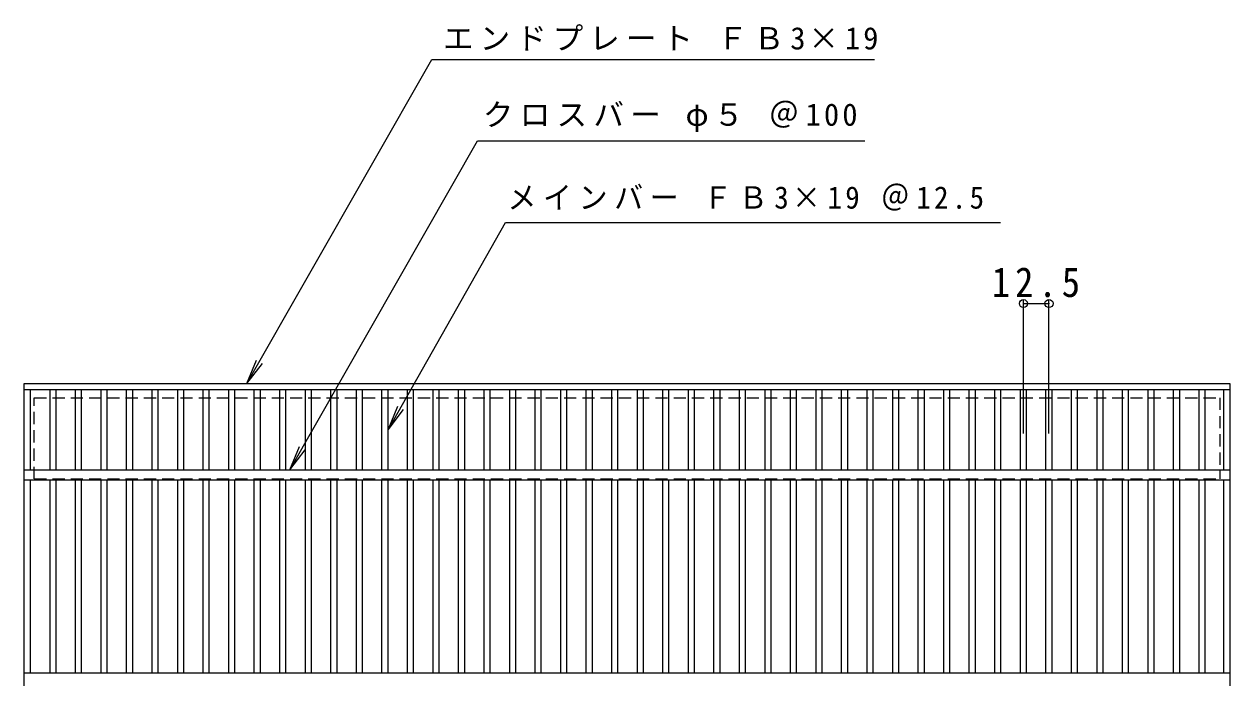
# Model space of a CAD drawing. Units: millimetres, scale not verified. Extents: x -628 to 892, y -682 to 613.
# Drawn here: x -626 to -32, y 291 to 613 of the extents above; entities that cross this region are included whole.
import ezdxf

# ---------------------------------------------------------------- set-up
doc = ezdxf.new("R2010")
doc.units = ezdxf.units.MM
doc.header["$LTSCALE"] = 5
doc.header["$PDMODE"] = 32
doc.header["$PDSIZE"] = 4
doc.linetypes.add('DASHED1', pattern=[1.8, 1.2, -0.6])
for name, color, linetype, lineweight in [('A-1_ピット', 2, 'Continuous', 9), ('A-2_蓋', 3, 'Continuous', 9), ('A-4_寸法', 7, 'Continuous', 9)]:
    doc.layers.add(name, color=color, linetype=linetype, lineweight=lineweight)
doc.styles.add('ＭＳ ゴシック', font='')
doc.styles.get('ＭＳ ゴシック').set_extended_font_data('MS Gothic')

msp = doc.modelspace()

# ---------------------------------------------------------------- linework, layer by layer
at = {"layer": 'A-1_ピット', "linetype": 'DASHED1'}
for p, q in [((-621.432, 428.718), (-37.432, 428.718)), ((-621.432, 388.718), (-621.432, 428.718)), ((-37.432, 428.718), (-37.432, 388.718)), ((-621.432, 388.718), (-37.432, 388.718))]:
    msp.add_line(p, q, dxfattribs=at)
at = {"layer": 'A-2_蓋'}
for p, q in [((-626.432, 435.718), (-32.432, 435.718)), ((-626.432, -54.281), (-626.432, 435.718)), ((-32.432, 435.718), (-32.432, -54.281)), ((-626.432, 432.719), (-32.432, 432.719)), ((-623.432, 432.718), (-623.432, 393.218)), ((-613.672, 393.218), (-613.672, 432.718)), ((-610.672, 393.218), (-610.672, 432.718)), ((-601.092, 393.218), (-601.092, 432.718)), ((-598.092, 393.218), (-598.092, 432.718)), ((-588.512, 393.218), (-588.512, 432.718)), ((-585.512, 393.218), (-585.512, 432.718)), ((-575.932, 393.218), (-575.932, 432.718)), ((-572.932, 393.218), (-572.932, 432.718)), ((-563.352, 393.218), (-563.352, 432.718)), ((-560.352, 393.218), (-560.352, 432.718)), ((-550.772, 393.218), (-550.772, 432.718)), ((-547.772, 393.218), (-547.772, 432.718)), ((-538.192, 393.218), (-538.192, 432.718)), ((-535.192, 393.218), (-535.192, 432.718)), ((-525.612, 393.218), (-525.612, 432.718)), ((-522.612, 393.218), (-522.612, 432.718)), ((-513.032, 393.218), (-513.032, 432.718)), ((-510.032, 393.218), (-510.032, 432.718)), ((-500.452, 393.218), (-500.452, 432.718)), ((-497.452, 393.218), (-497.452, 432.718)), ((-487.872, 393.218), (-487.872, 432.718)), ((-484.872, 393.218), (-484.872, 432.718)), ((-475.292, 393.218), (-475.292, 432.718)), ((-472.292, 393.218), (-472.292, 432.718)), ((-462.712, 393.218), (-462.712, 432.718)), ((-459.712, 393.218), (-459.712, 432.718)), ((-450.132, 393.218), (-450.132, 432.718)), ((-447.132, 393.218), (-447.132, 432.718)), ((-437.552, 393.218), (-437.552, 432.718)), ((-434.552, 393.218), (-434.552, 432.718)), ((-424.972, 393.218), (-424.972, 432.718)), ((-421.972, 393.218), (-421.972, 432.718)), ((-412.392, 393.218), (-412.392, 432.718)), ((-409.392, 393.218), (-409.392, 432.718)), ((-399.812, 393.218), (-399.812, 432.718)), ((-396.812, 393.218), (-396.812, 432.718)), ((-387.232, 393.218), (-387.232, 432.718)), ((-384.232, 393.218), (-384.232, 432.718)), ((-374.652, 393.218), (-374.652, 432.718)), ((-371.652, 393.218), (-371.652, 432.718)), ((-362.072, 393.218), (-362.072, 432.718)), ((-359.072, 393.218), (-359.072, 432.718)), ((-349.492, 393.218), (-349.492, 432.718)), ((-346.492, 393.218), (-346.492, 432.718)), ((-336.912, 393.218), (-336.912, 432.718)), ((-333.912, 393.218), (-333.912, 432.718)), ((-324.332, 393.218), (-324.332, 432.718)), ((-321.332, 393.218), (-321.332, 432.718)), ((-311.752, 393.218), (-311.752, 432.718)), ((-308.752, 393.218), (-308.752, 432.718)), ((-299.172, 393.218), (-299.172, 432.718)), ((-296.172, 393.218), (-296.172, 432.718)), ((-286.592, 393.218), (-286.592, 432.718)), ((-283.592, 393.218), (-283.592, 432.718)), ((-274.012, 393.218), (-274.012, 432.718)), ((-271.012, 393.218), (-271.012, 432.718)), ((-261.432, 393.218), (-261.432, 432.718)), ((-258.431, 393.218), (-258.431, 432.718)), ((-248.852, 393.218), (-248.852, 432.718)), ((-245.852, 393.218), (-245.852, 432.718)), ((-236.272, 393.218), (-236.272, 432.718)), ((-233.272, 393.218), (-233.272, 432.718)), ((-223.692, 393.218), (-223.692, 432.718)), ((-220.692, 393.218), (-220.692, 432.718)), ((-211.112, 393.218), (-211.112, 432.718)), ((-208.112, 393.218), (-208.112, 432.718)), ((-198.532, 393.218), (-198.532, 432.718)), ((-195.532, 393.218), (-195.532, 432.718)), ((-185.952, 393.218), (-185.952, 432.718)), ((-182.952, 393.218), (-182.952, 432.718)), ((-173.372, 393.218), (-173.372, 432.718)), ((-170.372, 393.218), (-170.372, 432.718)), ((-160.791, 393.218), (-160.791, 432.718)), ((-157.792, 393.218), (-157.792, 432.718)), ((-148.211, 393.218), (-148.211, 432.718)), ((-145.211, 393.218), (-145.211, 432.718)), ((-135.632, 393.218), (-135.632, 432.718)), ((-132.631, 393.218), (-132.631, 432.718)), ((-123.052, 393.218), (-123.052, 432.718)), ((-120.051, 393.218), (-120.051, 432.718)), ((-110.472, 393.218), (-110.472, 432.718)), ((-107.471, 393.218), (-107.471, 432.718)), ((-97.892, 393.218), (-97.892, 432.718)), ((-94.891, 393.218), (-94.891, 432.718)), ((-85.312, 393.218), (-85.312, 432.718)), ((-82.311, 393.218), (-82.311, 432.718)), ((-72.732, 393.218), (-72.732, 432.718)), ((-69.731, 393.218), (-69.731, 432.718)), ((-60.152, 393.218), (-60.152, 432.718)), ((-57.151, 393.218), (-57.151, 432.718)), ((-47.571, 393.218), (-47.571, 432.718)), ((-44.571, 393.218), (-44.571, 432.718)), ((-35.432, 393.218), (-35.432, 432.718)), ((-626.432, 393.218), (-32.432, 393.218)), ((-626.432, 388.218), (-32.432, 388.218)), ((-623.432, 388.218), (-623.432, 293.218)), ((-613.672, 293.218), (-613.672, 388.218)), ((-610.672, 293.218), (-610.672, 388.218)), ((-601.092, 293.218), (-601.092, 388.218)), ((-598.092, 293.218), (-598.092, 388.218)), ((-588.512, 293.218), (-588.512, 388.218)), ((-585.512, 293.218), (-585.512, 388.218)), ((-575.932, 293.218), (-575.932, 388.218)), ((-572.932, 293.218), (-572.932, 388.218)), ((-563.352, 293.218), (-563.352, 388.218)), ((-560.352, 293.218), (-560.352, 388.218)), ((-550.772, 293.218), (-550.772, 388.218)), ((-547.772, 293.218), (-547.772, 388.218)), ((-538.192, 293.218), (-538.192, 388.218)), ((-535.192, 293.218), (-535.192, 388.218)), ((-525.612, 293.218), (-525.612, 388.218)), ((-522.612, 293.218), (-522.612, 388.218)), ((-513.032, 293.218), (-513.032, 388.218)), ((-510.032, 293.218), (-510.032, 388.218)), ((-500.452, 293.218), (-500.452, 388.218)), ((-497.452, 293.218), (-497.452, 388.218)), ((-487.872, 293.218), (-487.872, 388.218)), ((-484.872, 293.218), (-484.872, 388.218)), ((-475.292, 293.218), (-475.292, 388.218)), ((-472.292, 293.218), (-472.292, 388.218)), ((-462.712, 293.218), (-462.712, 388.218)), ((-459.712, 293.218), (-459.712, 388.218)), ((-450.132, 293.218), (-450.132, 388.218)), ((-447.132, 293.218), (-447.132, 388.218)), ((-437.552, 293.218), (-437.552, 388.218)), ((-434.552, 293.218), (-434.552, 388.218)), ((-424.972, 293.218), (-424.972, 388.218)), ((-421.972, 293.218), (-421.972, 388.218)), ((-412.392, 293.218), (-412.392, 388.218)), ((-409.392, 293.218), (-409.392, 388.218)), ((-399.812, 293.218), (-399.812, 388.218)), ((-396.812, 293.218), (-396.812, 388.218)), ((-387.232, 293.218), (-387.232, 388.218)), ((-384.232, 293.218), (-384.232, 388.218)), ((-374.652, 293.218), (-374.652, 388.218)), ((-371.652, 293.218), (-371.652, 388.218)), ((-362.072, 293.218), (-362.072, 388.218)), ((-359.072, 293.218), (-359.072, 388.218)), ((-349.492, 293.218), (-349.492, 388.218)), ((-346.492, 293.218), (-346.492, 388.218)), ((-336.912, 293.218), (-336.912, 388.218)), ((-333.912, 293.218), (-333.912, 388.218)), ((-324.332, 293.218), (-324.332, 388.218)), ((-321.332, 293.218), (-321.332, 388.218)), ((-311.752, 293.218), (-311.752, 388.218)), ((-308.752, 293.218), (-308.752, 388.218)), ((-299.172, 293.218), (-299.172, 388.218)), ((-296.172, 293.218), (-296.172, 388.218)), ((-286.592, 293.218), (-286.592, 388.218)), ((-283.592, 293.218), (-283.592, 388.218)), ((-274.012, 293.218), (-274.012, 388.218)), ((-271.012, 293.218), (-271.012, 388.218)), ((-261.432, 293.218), (-261.432, 388.218)), ((-258.431, 293.218), (-258.431, 388.218)), ((-248.852, 293.218), (-248.852, 388.218)), ((-245.852, 293.218), (-245.852, 388.218)), ((-236.272, 293.218), (-236.272, 388.218)), ((-233.272, 293.218), (-233.272, 388.218)), ((-223.692, 293.218), (-223.692, 388.218)), ((-220.692, 293.218), (-220.692, 388.218)), ((-211.112, 293.218), (-211.112, 388.218)), ((-208.112, 293.218), (-208.112, 388.218)), ((-198.532, 293.218), (-198.532, 388.218)), ((-195.532, 293.218), (-195.532, 388.218)), ((-185.952, 293.218), (-185.952, 388.218)), ((-182.952, 293.218), (-182.952, 388.218)), ((-173.372, 293.218), (-173.372, 388.218)), ((-170.372, 293.218), (-170.372, 388.218)), ((-160.791, 293.218), (-160.791, 388.218)), ((-157.792, 293.218), (-157.792, 388.218)), ((-148.211, 293.218), (-148.211, 388.218)), ((-145.211, 293.218), (-145.211, 388.218)), ((-135.632, 293.218), (-135.632, 388.218)), ((-132.631, 293.218), (-132.631, 388.218)), ((-123.052, 293.218), (-123.052, 388.218)), ((-120.051, 293.218), (-120.051, 388.218)), ((-110.472, 293.218), (-110.472, 388.218)), ((-107.471, 293.218), (-107.471, 388.218)), ((-97.892, 293.218), (-97.892, 388.218)), ((-94.891, 293.218), (-94.891, 388.218)), ((-85.312, 293.218), (-85.312, 388.218)), ((-82.311, 293.218), (-82.311, 388.218)), ((-72.732, 293.218), (-72.732, 388.218)), ((-69.731, 293.218), (-69.731, 388.218)), ((-60.152, 293.218), (-60.152, 388.218)), ((-57.151, 293.218), (-57.151, 388.218)), ((-47.571, 293.218), (-47.571, 388.218)), ((-44.571, 293.218), (-44.571, 388.218)), ((-35.432, 293.218), (-35.432, 388.218)), ((-626.432, 293.218), (-32.432, 293.218))]:
    msp.add_line(p, q, dxfattribs=at)
at = {"layer": 'A-4_寸法'}
for p, q in [((-516.653, 435.718), (-425.539, 595.39)), ((-425.539, 595.39), (-207.507, 595.39)), ((-495.571, 393.218), (-403.078, 555.28)), ((-403.078, 555.28), (-212.325, 555.28)), ((-447.132, 412.968), (-389.298, 514.997)), ((-389.298, 514.997), (-145.488, 514.997)), ((-134.131, 411.04), (-134.131, 476.634)), ((-121.552, 411.04), (-121.552, 476.634)), ((-134.131, 475.134), (-121.552, 475.134)), ((-516.653, 435.718), (-511.87, 447.267)), ((-516.653, 435.718), (-509.044, 445.635)), ((-447.132, 412.968), (-442.348, 424.516)), ((-447.132, 412.968), (-439.522, 422.885)), ((-495.571, 393.218), (-490.788, 404.767)), ((-495.571, 393.218), (-487.962, 403.135))]:
    msp.add_line(p, q, dxfattribs=at)
for p in [(-134.131, 475.134), (-121.552, 475.134)]:
    msp.add_point(p, dxfattribs=at)

# ---------------------------------------------------------------- texts
at = {"layer": 'A-4_寸法', "char_height": 11, "attachment_point": 7, "style": 'ＭＳ ゴシック'}
for s, insert in [('\\T1.2;エンドプレート\\~ＦＢ3×19', (-420.011, 599.686)), ('\\T1.21;クロスバー\\~φ５\\~＠100', (-400.422, 559.731)), ('\\T1.23;\\W0.95;メインバー\\~ＦＢ3×19\\~＠12.5', (-388.35, 520.869))]:
    msp.add_mtext(s, dxfattribs=dict(at, insert=insert))
at = {"layer": 'A-4_寸法', "color": 2, "insert": (-149.716, 478.134), "char_height": 14.66, "attachment_point": 7, "style": 'ＭＳ ゴシック'}
msp.add_mtext('\\T1.28;\\W0.9;12.5', dxfattribs=at)

doc.saveas('drawing.dxf')
